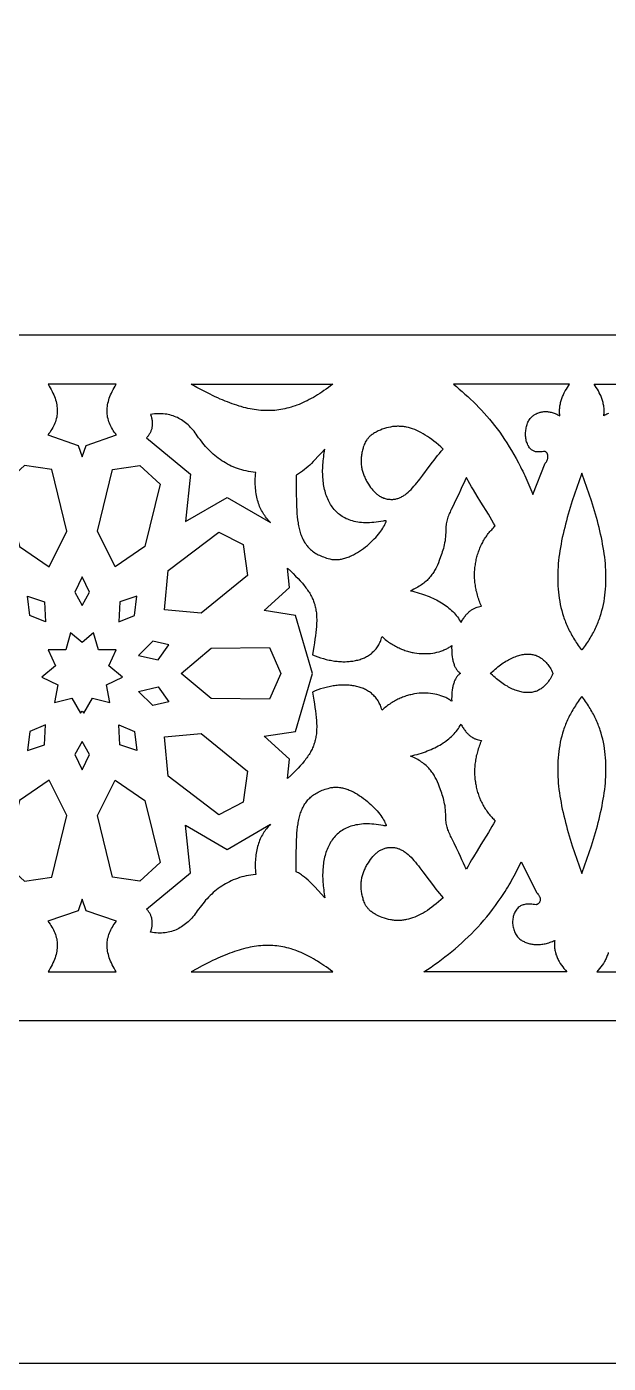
# Model space of a CAD drawing. Extents: x -580 to 580, y -400 to 400.
# Drawn here: x 402.9 to 462.3, y -400 to -263.5 of the extents above; entities that cross this region are included whole.
import ezdxf

# ---------------------------------------------------------------- set-up
doc = ezdxf.new("R2010")
doc.units = 0
doc.layers.add('LAYER_1', color=18, linetype='CONTINUOUS')
doc.layers.add('LAYER_2', color=174, linetype='CONTINUOUS')

msp = doc.modelspace()

# ---------------------------------------------------------------- linework, layer by layer
at = {"layer": 'LAYER_1'}
for points in [[(-580, -400), (580, -400), (580, 400), (-580, 400)], [(408.56, -307.46), (408.97, -306.3), (412.07, -305.22), (411.95, -305.07), (411.84, -304.92), (411.74, -304.77), (411.65, -304.62), (411.56, -304.47), (411.48, -304.32), (411.41, -304.17), (411.35, -304.02), (411.29, -303.87), (411.24, -303.71), (411.2, -303.56), (411.16, -303.41), (411.13, -303.25), (411.11, -303.1), (411.1, -302.94), (411.1, -302.78), (411.1, -302.62), (411.11, -302.46), (411.13, -302.3), (411.15, -302.14), (411.18, -301.98), (411.23, -301.81), (411.27, -301.64), (411.33, -301.47), (411.39, -301.3), (411.46, -301.13), (411.54, -300.95), (411.63, -300.77), (411.72, -300.59), (411.82, -300.41), (411.93, -300.23), (412.04, -300.04), (408.56, -300.04), (405.07, -300.04), (405.18, -300.23), (405.29, -300.41), (405.39, -300.59), (405.48, -300.77), (405.57, -300.95), (405.65, -301.13), (405.72, -301.3), (405.78, -301.47), (405.84, -301.64), (405.89, -301.81), (405.93, -301.98), (405.96, -302.14), (405.98, -302.3), (406, -302.46), (406.01, -302.62), (406.01, -302.78), (406.01, -302.94), (406, -303.1), (405.98, -303.25), (405.95, -303.41), (405.91, -303.56), (405.87, -303.71), (405.82, -303.87), (405.76, -304.02), (405.7, -304.17), (405.63, -304.32), (405.55, -304.47), (405.46, -304.62), (405.37, -304.77), (405.27, -304.92), (405.16, -305.07), (405.04, -305.22), (408.14, -306.3)], [(434.17, -300.04), (433.95, -300.21), (433.72, -300.38), (433.49, -300.54), (433.27, -300.69), (433.05, -300.84), (432.83, -300.98), (432.62, -301.12), (432.4, -301.25), (432.19, -301.38), (431.97, -301.5), (431.76, -301.61), (431.55, -301.72), (431.34, -301.82), (431.13, -301.92), (430.93, -302.01), (430.72, -302.1), (430.51, -302.18), (430.31, -302.26), (430.1, -302.33), (429.9, -302.39), (429.69, -302.45), (429.49, -302.5), (429.28, -302.55), (429.08, -302.59), (428.87, -302.63), (428.67, -302.66), (428.46, -302.69), (428.26, -302.71), (428.05, -302.73), (427.85, -302.74), (427.64, -302.74), (427.43, -302.74), (427.22, -302.74), (427.01, -302.73), (426.8, -302.71), (426.58, -302.69), (426.37, -302.66), (426.15, -302.63), (425.94, -302.59), (425.72, -302.55), (425.49, -302.51), (425.27, -302.45), (425.05, -302.4), (424.82, -302.33), (424.59, -302.27), (424.36, -302.19), (424.12, -302.12), (423.89, -302.03), (423.65, -301.95), (423.41, -301.85), (423.16, -301.76), (422.91, -301.65), (422.66, -301.55), (422.41, -301.43), (422.15, -301.32), (421.89, -301.19), (421.63, -301.07), (421.36, -300.93), (421.09, -300.8), (420.82, -300.66), (420.26, -300.36), (419.68, -300.04)], [(446.51, -300.04), (446.8, -300.28), (447.1, -300.53), (447.39, -300.78), (447.68, -301.04), (447.97, -301.3), (448.25, -301.56), (448.54, -301.84), (448.82, -302.12), (449.1, -302.4), (449.38, -302.7), (449.65, -303), (449.92, -303.3), (450.19, -303.62), (450.45, -303.94), (450.71, -304.27), (450.97, -304.61), (451.23, -304.95), (451.48, -305.31), (451.73, -305.67), (451.97, -306.04), (452.21, -306.43), (452.45, -306.82), (452.68, -307.22), (452.91, -307.63), (453.14, -308.05), (453.25, -308.26), (453.36, -308.48), (453.47, -308.7), (453.58, -308.92), (453.69, -309.14), (453.79, -309.37), (453.9, -309.6), (454, -309.83), (454.1, -310.07), (454.21, -310.31), (454.31, -310.55), (454.41, -310.79), (454.51, -311.04), (454.6, -311.29), (455.89, -308.11), (455.92, -308.08), (455.95, -308.04), (455.98, -307.99), (456.01, -307.95), (456.03, -307.91), (456.06, -307.86), (456.08, -307.82), (456.09, -307.78), (456.11, -307.73), (456.13, -307.68), (456.14, -307.64), (456.15, -307.59), (456.16, -307.55), (456.16, -307.5), (456.16, -307.46), (456.16, -307.41), (456.16, -307.37), (456.16, -307.33), (456.15, -307.29), (456.14, -307.25), (456.13, -307.21), (456.12, -307.17), (456.1, -307.13), (456.08, -307.1), (456.06, -307.06), (456.03, -307.03), (456, -307), (455.97, -306.98), (455.94, -306.95), (455.9, -306.93), (455.86, -306.91), (455.82, -306.9), (455.7, -306.92), (455.58, -306.94), (455.47, -306.95), (455.36, -306.96), (455.26, -306.96), (455.16, -306.96), (455.07, -306.95), (454.98, -306.94), (454.9, -306.93), (454.82, -306.9), (454.74, -306.88), (454.67, -306.85), (454.6, -306.81), (454.54, -306.77), (454.48, -306.73), (454.42, -306.68), (454.35, -306.6), (454.28, -306.52), (454.22, -306.44), (454.16, -306.34), (454.11, -306.25), (454.06, -306.14), (454.02, -306.04), (453.98, -305.93), (453.95, -305.82), (453.93, -305.7), (453.91, -305.58), (453.89, -305.46), (453.88, -305.34), (453.88, -305.22), (453.88, -305.1), (453.88, -304.97), (453.89, -304.85), (453.9, -304.73), (453.92, -304.61), (453.94, -304.49), (453.97, -304.37), (454, -304.25), (454.04, -304.14), (454.08, -304.03), (454.12, -303.93), (454.17, -303.82), (454.22, -303.73), (454.28, -303.64), (454.34, -303.55), (454.41, -303.47), (454.48, -303.39), (454.55, -303.33), (454.61, -303.27), (454.68, -303.22), (454.75, -303.17), (454.82, -303.13), (454.9, -303.09), (454.97, -303.05), (455.05, -303.01), (455.13, -302.98), (455.21, -302.95), (455.3, -302.92), (455.38, -302.9), (455.47, -302.88), (455.55, -302.87), (455.64, -302.85), (455.73, -302.84), (455.83, -302.84), (455.92, -302.84), (456.01, -302.84), (456.11, -302.84), (456.2, -302.85), (456.3, -302.86), (456.4, -302.88), (456.49, -302.9), (456.59, -302.92), (456.69, -302.95), (456.79, -302.98), (456.89, -303.02), (456.98, -303.06), (457.08, -303.1), (457.18, -303.15), (457.28, -303.2), (457.38, -303.26), (457.36, -303.14), (457.35, -303.03), (457.35, -302.92), (457.34, -302.8), (457.34, -302.69), (457.35, -302.58), (457.36, -302.47), (457.37, -302.36), (457.39, -302.25), (457.4, -302.14), (457.43, -302.03), (457.45, -301.92), (457.48, -301.82), (457.51, -301.71), (457.54, -301.61), (457.58, -301.5), (457.62, -301.4), (457.66, -301.3), (457.7, -301.2), (457.74, -301.1), (457.83, -300.91), (457.93, -300.73), (458.04, -300.54), (458.15, -300.37), (458.26, -300.2), (458.37, -300.04)], [(427.79, -314.15), (427.69, -314.04), (427.58, -313.93), (427.49, -313.82), (427.39, -313.7), (427.3, -313.58), (427.21, -313.46), (427.13, -313.33), (427.05, -313.2), (426.97, -313.07), (426.89, -312.94), (426.82, -312.8), (426.76, -312.66), (426.69, -312.51), (426.64, -312.36), (426.58, -312.21), (426.53, -312.05), (426.48, -311.89), (426.44, -311.73), (426.4, -311.56), (426.37, -311.39), (426.34, -311.22), (426.31, -311.04), (426.29, -310.86), (426.27, -310.67), (426.26, -310.48), (426.25, -310.29), (426.25, -310.09), (426.25, -309.89), (426.25, -309.68), (426.26, -309.47), (426.27, -309.26), (426.29, -309.04), (426.04, -309.01), (425.8, -308.98), (425.56, -308.94), (425.32, -308.89), (425.09, -308.84), (424.87, -308.78), (424.64, -308.71), (424.43, -308.64), (424.21, -308.56), (424, -308.48), (423.8, -308.39), (423.6, -308.29), (423.4, -308.19), (423.21, -308.08), (423.02, -307.97), (422.83, -307.85), (422.65, -307.73), (422.47, -307.6), (422.3, -307.46), (422.13, -307.32), (421.96, -307.18), (421.8, -307.03), (421.64, -306.88), (421.48, -306.72), (421.32, -306.56), (421.17, -306.39), (421.02, -306.22), (420.88, -306.05), (420.74, -305.87), (420.6, -305.68), (420.46, -305.5), (420.32, -305.3), (420.21, -305.15), (420.1, -305), (419.99, -304.85), (419.87, -304.71), (419.75, -304.58), (419.63, -304.45), (419.51, -304.32), (419.38, -304.2), (419.26, -304.09), (419.13, -303.98), (418.99, -303.88), (418.86, -303.78), (418.72, -303.69), (418.58, -303.61), (418.44, -303.53), (418.3, -303.45), (418.15, -303.39), (418, -303.32), (417.84, -303.27), (417.69, -303.22), (417.53, -303.18), (417.36, -303.14), (417.2, -303.11), (417.03, -303.09), (416.85, -303.07), (416.68, -303.06), (416.5, -303.05), (416.32, -303.06), (416.13, -303.06), (415.94, -303.08), (415.75, -303.1), (415.55, -303.13), (415.6, -303.31), (415.65, -303.48), (415.67, -303.56), (415.68, -303.65), (415.7, -303.73), (415.71, -303.81), (415.71, -303.89), (415.72, -303.97), (415.72, -304.05), (415.72, -304.13), (415.72, -304.21), (415.71, -304.28), (415.7, -304.36), (415.69, -304.43), (415.68, -304.51), (415.66, -304.58), (415.64, -304.65), (415.62, -304.72), (415.59, -304.8), (415.56, -304.86), (415.53, -304.93), (415.5, -305), (415.46, -305.07), (415.42, -305.13), (415.38, -305.2), (415.34, -305.26), (415.29, -305.33), (415.24, -305.39), (415.19, -305.45), (415.13, -305.51), (419.63, -309.21), (419.13, -314.06), (423.38, -311.6)], [(445.45, -306.66), (445.21, -306.44), (444.98, -306.24), (444.74, -306.04), (444.51, -305.86), (444.29, -305.68), (444.06, -305.52), (443.84, -305.37), (443.62, -305.23), (443.4, -305.1), (443.18, -304.98), (442.97, -304.87), (442.75, -304.77), (442.54, -304.68), (442.33, -304.6), (442.12, -304.53), (441.91, -304.47), (441.7, -304.42), (441.6, -304.4), (441.49, -304.39), (441.39, -304.37), (441.29, -304.36), (441.18, -304.35), (441.08, -304.34), (440.98, -304.34), (440.88, -304.33), (440.77, -304.33), (440.67, -304.34), (440.57, -304.34), (440.47, -304.35), (440.36, -304.36), (440.26, -304.37), (440.16, -304.39), (440.06, -304.41), (439.85, -304.45), (439.65, -304.5), (439.44, -304.57), (439.23, -304.64), (439.03, -304.72), (438.82, -304.81), (438.61, -304.92), (438.52, -304.97), (438.42, -305.02), (438.34, -305.07), (438.25, -305.13), (438.18, -305.18), (438.1, -305.24), (438.03, -305.3), (437.97, -305.36), (437.9, -305.42), (437.84, -305.48), (437.79, -305.54), (437.74, -305.6), (437.69, -305.66), (437.64, -305.72), (437.56, -305.84), (437.49, -305.97), (437.43, -306.09), (437.38, -306.21), (437.33, -306.33), (437.29, -306.45), (437.26, -306.56), (437.2, -306.78), (437.17, -306.9), (437.15, -307.02), (437.13, -307.14), (437.11, -307.26), (437.09, -307.37), (437.08, -307.49), (437.07, -307.6), (437.07, -307.72), (437.06, -307.83), (437.06, -307.94), (437.07, -308.06), (437.08, -308.17), (437.08, -308.28), (437.1, -308.39), (437.11, -308.5), (437.13, -308.6), (437.15, -308.71), (437.18, -308.82), (437.21, -308.92), (437.24, -309.03), (437.27, -309.13), (437.3, -309.24), (437.34, -309.34), (437.38, -309.44), (437.43, -309.54), (437.47, -309.65), (437.52, -309.75), (437.58, -309.85), (437.63, -309.95), (437.69, -310.04), (437.81, -310.24), (437.92, -310.41), (438.04, -310.57), (438.16, -310.72), (438.28, -310.87), (438.4, -311.01), (438.47, -311.07), (438.54, -311.14), (438.6, -311.2), (438.67, -311.25), (438.74, -311.31), (438.81, -311.36), (438.89, -311.41), (438.96, -311.46), (439.04, -311.51), (439.12, -311.55), (439.2, -311.59), (439.28, -311.62), (439.36, -311.66), (439.45, -311.69), (439.54, -311.71), (439.63, -311.74), (439.72, -311.76), (439.81, -311.77), (439.91, -311.78), (440, -311.79), (440.11, -311.8), (440.21, -311.8), (440.3, -311.8), (440.39, -311.79), (440.48, -311.78), (440.57, -311.76), (440.65, -311.75), (440.74, -311.72), (440.82, -311.7), (440.91, -311.67), (440.99, -311.64), (441.07, -311.6), (441.16, -311.56), (441.24, -311.52), (441.32, -311.47), (441.4, -311.42), (441.48, -311.37), (441.56, -311.32), (441.63, -311.26), (441.71, -311.2), (441.86, -311.07), (442.02, -310.93), (442.17, -310.78), (442.32, -310.62), (442.47, -310.46), (442.62, -310.28), (442.77, -310.1), (442.92, -309.91), (443.07, -309.72), (443.38, -309.31), (444.01, -308.45), (444.35, -308), (444.52, -307.78), (444.7, -307.55), (444.88, -307.33), (445.06, -307.1), (445.25, -306.88)], [(439.08, -314.06), (438.84, -314.1), (438.6, -314.13), (438.37, -314.15), (438.15, -314.17), (437.93, -314.19), (437.71, -314.19), (437.5, -314.19), (437.3, -314.18), (437.1, -314.17), (436.91, -314.15), (436.72, -314.12), (436.54, -314.09), (436.36, -314.05), (436.19, -314), (436.02, -313.95), (435.86, -313.9), (435.71, -313.83), (435.55, -313.77), (435.41, -313.69), (435.27, -313.62), (435.13, -313.53), (435, -313.45), (434.87, -313.35), (434.75, -313.26), (434.63, -313.15), (434.52, -313.05), (434.41, -312.93), (434.31, -312.82), (434.21, -312.7), (434.12, -312.57), (434.03, -312.45), (433.94, -312.31), (433.86, -312.18), (433.79, -312.04), (433.72, -311.9), (433.65, -311.75), (433.59, -311.6), (433.53, -311.44), (433.47, -311.29), (433.42, -311.13), (433.38, -310.97), (433.34, -310.8), (433.3, -310.63), (433.26, -310.46), (433.23, -310.29), (433.21, -310.11), (433.19, -309.93), (433.17, -309.75), (433.15, -309.57), (433.14, -309.39), (433.14, -309.2), (433.13, -309.01), (433.13, -308.82), (433.14, -308.63), (433.15, -308.44), (433.16, -308.24), (433.17, -308.05), (433.19, -307.85), (433.21, -307.66), (433.24, -307.46), (433.27, -307.26), (433.3, -307.06), (433.33, -306.86), (433.37, -306.66), (433.02, -307.03), (432.68, -307.4), (432.34, -307.77), (432.17, -307.94), (432, -308.12), (431.82, -308.29), (431.64, -308.45), (431.46, -308.61), (431.27, -308.76), (431.07, -308.91), (430.97, -308.98), (430.87, -309.05), (430.76, -309.12), (430.66, -309.18), (430.55, -309.25), (430.44, -309.31), (430.44, -311.01), (430.44, -311.41), (430.45, -311.8), (430.46, -312.18), (430.47, -312.54), (430.49, -312.89), (430.51, -313.24), (430.54, -313.57), (430.58, -313.89), (430.62, -314.19), (430.64, -314.34), (430.67, -314.49), (430.7, -314.64), (430.73, -314.78), (430.77, -314.92), (430.8, -315.05), (430.84, -315.18), (430.88, -315.31), (430.93, -315.44), (430.98, -315.56), (431.03, -315.69), (431.08, -315.8), (431.14, -315.92), (431.2, -316.03), (431.26, -316.14), (431.33, -316.25), (431.4, -316.35), (431.47, -316.46), (431.55, -316.55), (431.63, -316.65), (431.72, -316.74), (431.81, -316.83), (431.9, -316.92), (432, -317), (432.1, -317.08), (432.21, -317.16), (432.32, -317.24), (432.44, -317.31), (432.56, -317.38), (432.68, -317.45), (432.81, -317.51), (432.95, -317.57), (433.09, -317.63), (433.23, -317.68), (433.38, -317.74), (433.54, -317.79), (433.7, -317.83), (433.87, -317.88), (433.97, -317.9), (434.08, -317.92), (434.19, -317.93), (434.29, -317.94), (434.4, -317.95), (434.51, -317.95), (434.62, -317.94), (434.73, -317.94), (434.84, -317.92), (434.95, -317.91), (435.06, -317.89), (435.17, -317.86), (435.28, -317.84), (435.39, -317.81), (435.51, -317.77), (435.62, -317.74), (435.73, -317.7), (435.84, -317.65), (435.95, -317.61), (436.06, -317.56), (436.17, -317.51), (436.28, -317.45), (436.49, -317.34), (436.7, -317.21), (436.91, -317.08), (437.12, -316.94), (437.32, -316.8), (437.52, -316.65), (437.71, -316.49), (437.89, -316.33), (438.07, -316.17), (438.24, -316.01), (438.4, -315.84), (438.56, -315.68), (438.7, -315.51), (438.84, -315.35), (438.97, -315.19), (439.09, -315.04), (439.19, -314.89), (439.29, -314.74), (439.37, -314.6), (439.44, -314.47), (439.49, -314.35), (439.52, -314.28), (439.55, -314.23), (439.6, -314.13), (439.62, -314.09), (439.63, -314.06), (439.64, -314.04), (439.64, -314.03), (439.63, -314.02), (439.63, -314.01), (439.62, -314), (439.59, -313.99), (439.55, -313.99), (439.49, -313.99), (439.42, -314), (439.33, -314.01)], [(406.99, -315.05), (405.44, -308.75), (402.65, -308.35), (400.58, -310.26), (402.15, -316.6), (405.18, -318.67)], [(410.12, -315.05), (411.67, -308.75), (414.46, -308.35), (416.53, -310.26), (414.96, -316.6), (411.93, -318.67)], [(450.78, -314.5), (450.61, -314.21), (450.44, -313.92), (450.07, -313.32), (449.31, -312.08), (448.93, -311.46), (448.55, -310.83), (448.36, -310.52), (448.18, -310.21), (448, -309.89), (447.83, -309.58), (447.75, -309.74), (447.67, -309.89), (447.52, -310.2), (447.37, -310.52), (447.21, -310.87), (447.04, -311.26), (446.83, -311.71), (446.57, -312.23), (446.43, -312.52), (446.27, -312.84), (446.21, -312.96), (446.15, -313.09), (446.09, -313.21), (446.04, -313.34), (445.99, -313.48), (445.94, -313.61), (445.9, -313.74), (445.86, -313.88), (445.83, -314.01), (445.8, -314.15), (445.77, -314.28), (445.75, -314.41), (445.74, -314.55), (445.72, -314.68), (445.72, -314.81), (445.72, -314.94), (445.71, -315.18), (445.7, -315.41), (445.69, -315.63), (445.66, -315.84), (445.64, -316.04), (445.6, -316.24), (445.56, -316.43), (445.52, -316.62), (445.47, -316.8), (445.42, -316.98), (445.36, -317.16), (445.31, -317.33), (445.18, -317.68), (445.05, -318.03), (444.96, -318.27), (444.86, -318.5), (444.76, -318.73), (444.7, -318.84), (444.64, -318.95), (444.58, -319.06), (444.52, -319.16), (444.45, -319.27), (444.38, -319.37), (444.31, -319.48), (444.23, -319.58), (444.15, -319.68), (444.07, -319.78), (443.98, -319.88), (443.89, -319.97), (443.8, -320.07), (443.7, -320.16), (443.59, -320.25), (443.48, -320.34), (443.37, -320.42), (443.25, -320.51), (443.13, -320.59), (443, -320.67), (442.87, -320.75), (442.73, -320.83), (442.59, -320.91), (442.44, -320.98), (442.28, -321.05), (442.12, -321.12), (442.35, -321.17), (442.57, -321.23), (442.79, -321.3), (443.01, -321.36), (443.22, -321.43), (443.43, -321.5), (443.63, -321.57), (443.83, -321.64), (444.03, -321.72), (444.22, -321.8), (444.41, -321.89), (444.59, -321.97), (444.77, -322.06), (444.95, -322.16), (445.12, -322.25), (445.28, -322.35), (445.44, -322.45), (445.6, -322.56), (445.75, -322.67), (445.9, -322.78), (446.04, -322.89), (446.18, -323.01), (446.31, -323.13), (446.44, -323.26), (446.56, -323.38), (446.68, -323.52), (446.79, -323.65), (446.9, -323.79), (447.01, -323.93), (447.1, -324.08), (447.19, -324.23), (447.28, -324.38), (447.33, -324.28), (447.39, -324.18), (447.44, -324.09), (447.49, -324), (447.55, -323.92), (447.61, -323.83), (447.66, -323.75), (447.72, -323.68), (447.78, -323.6), (447.84, -323.53), (447.9, -323.47), (447.96, -323.4), (448.03, -323.34), (448.09, -323.29), (448.15, -323.23), (448.22, -323.18), (448.29, -323.13), (448.35, -323.09), (448.42, -323.04), (448.49, -323), (448.56, -322.96), (448.63, -322.93), (448.7, -322.9), (448.77, -322.86), (448.84, -322.84), (448.91, -322.81), (449.06, -322.77), (449.21, -322.73), (449.36, -322.71), (449.3, -322.56), (449.24, -322.42), (449.19, -322.28), (449.13, -322.14), (449.08, -321.99), (449.04, -321.85), (448.99, -321.71), (448.95, -321.57), (448.91, -321.42), (448.88, -321.28), (448.84, -321.14), (448.81, -321), (448.78, -320.85), (448.76, -320.71), (448.74, -320.57), (448.72, -320.43), (448.7, -320.28), (448.69, -320.14), (448.68, -320), (448.67, -319.86), (448.67, -319.72), (448.66, -319.58), (448.66, -319.44), (448.67, -319.3), (448.67, -319.16), (448.68, -319.02), (448.69, -318.88), (448.7, -318.75), (448.72, -318.61), (448.74, -318.48), (448.76, -318.34), (448.78, -318.21), (448.81, -318.07), (448.84, -317.94), (448.87, -317.81), (448.9, -317.68), (448.94, -317.55), (448.97, -317.42), (449.02, -317.29), (449.06, -317.16), (449.1, -317.04), (449.15, -316.91), (449.2, -316.79), (449.25, -316.66), (449.31, -316.54), (449.37, -316.42), (449.43, -316.3), (449.49, -316.19), (449.55, -316.07), (449.62, -315.95), (449.69, -315.84), (449.76, -315.73), (449.83, -315.62), (449.91, -315.51), (449.99, -315.4), (450.06, -315.29), (450.15, -315.19), (450.23, -315.09), (450.32, -314.99), (450.41, -314.89), (450.5, -314.79), (450.59, -314.69), (450.68, -314.6)], [(459.62, -327.13), (459.65, -327.16), (459.68, -327.13), (459.79, -326.99), (459.89, -326.85), (460, -326.7), (460.1, -326.56), (460.19, -326.42), (460.29, -326.27), (460.38, -326.13), (460.47, -325.98), (460.56, -325.83), (460.64, -325.69), (460.72, -325.54), (460.8, -325.39), (460.88, -325.25), (460.95, -325.1), (461.02, -324.95), (461.09, -324.8), (461.15, -324.65), (461.22, -324.5), (461.28, -324.35), (461.34, -324.2), (461.39, -324.05), (461.45, -323.9), (461.5, -323.75), (461.59, -323.45), (461.68, -323.14), (461.76, -322.83), (461.83, -322.52), (461.89, -322.21), (461.94, -321.9), (461.98, -321.59), (462.02, -321.27), (462.05, -320.95), (462.07, -320.63), (462.09, -320.31), (462.09, -319.99), (462.09, -319.67), (462.09, -319.34), (462.07, -319.02), (462.05, -318.69), (462.03, -318.36), (462, -318.03), (461.96, -317.7), (461.91, -317.37), (461.87, -317.04), (461.81, -316.7), (461.75, -316.37), (461.69, -316.03), (461.62, -315.69), (461.54, -315.36), (461.47, -315.02), (461.38, -314.68), (461.3, -314.34), (461.21, -314), (461.11, -313.66), (461.02, -313.32), (460.92, -312.98), (460.81, -312.64), (460.6, -311.96), (460.38, -311.28), (460.14, -310.6), (459.91, -309.92), (459.67, -309.24), (459.63, -309.13), (459.62, -309.13), (459.62, -309.13), (459.58, -309.24), (459.34, -309.92), (459.1, -310.6), (458.87, -311.28), (458.65, -311.96), (458.44, -312.64), (458.33, -312.98), (458.23, -313.32), (458.14, -313.66), (458.04, -314), (457.95, -314.34), (457.87, -314.68), (457.78, -315.02), (457.71, -315.36), (457.63, -315.69), (457.56, -316.03), (457.5, -316.37), (457.44, -316.7), (457.38, -317.04), (457.33, -317.37), (457.29, -317.7), (457.25, -318.03), (457.22, -318.36), (457.19, -318.69), (457.18, -319.02), (457.16, -319.34), (457.16, -319.67), (457.16, -319.99), (457.16, -320.31), (457.18, -320.63), (457.2, -320.95), (457.23, -321.27), (457.26, -321.59), (457.31, -321.9), (457.36, -322.21), (457.42, -322.52), (457.49, -322.83), (457.57, -323.14), (457.66, -323.45), (457.75, -323.75), (457.8, -323.9), (457.86, -324.05), (457.91, -324.2), (457.97, -324.35), (458.03, -324.5), (458.1, -324.65), (458.16, -324.8), (458.23, -324.95), (458.3, -325.1), (458.37, -325.25), (458.45, -325.39), (458.53, -325.54), (458.61, -325.69), (458.69, -325.83), (458.78, -325.98), (458.87, -326.13), (458.96, -326.27), (459.05, -326.42), (459.15, -326.56), (459.25, -326.7), (459.36, -326.85), (459.46, -326.99), (459.57, -327.13), (459.59, -327.16)], [(417.36, -319.06), (422.54, -315.14), (425.01, -316.41), (425.47, -319.56), (420.72, -323.42), (416.97, -323.07)], [(447.24, -329.56), (447.24, -329.56), (447.24, -329.57), (447.23, -329.57), (447.16, -329.61), (447.1, -329.66), (447.04, -329.71), (446.98, -329.76), (446.93, -329.82), (446.88, -329.88), (446.83, -329.95), (446.78, -330.01), (446.74, -330.08), (446.7, -330.16), (446.66, -330.24), (446.62, -330.32), (446.59, -330.4), (446.56, -330.48), (446.53, -330.57), (446.5, -330.66), (446.47, -330.76), (446.45, -330.85), (446.43, -330.95), (446.41, -331.05), (446.38, -331.26), (446.35, -331.47), (446.34, -331.7), (446.33, -331.93), (446.32, -332.16), (446.33, -332.4), (446.25, -332.35), (446.16, -332.29), (446.08, -332.24), (445.99, -332.19), (445.9, -332.14), (445.81, -332.09), (445.72, -332.04), (445.62, -332), (445.53, -331.96), (445.43, -331.92), (445.23, -331.84), (445.03, -331.78), (444.82, -331.72), (444.6, -331.67), (444.38, -331.64), (444.16, -331.61), (443.93, -331.59), (443.7, -331.57), (443.47, -331.57), (443.24, -331.58), (443, -331.6), (442.76, -331.62), (442.52, -331.66), (442.4, -331.68), (442.28, -331.71), (442.16, -331.74), (442.04, -331.77), (441.91, -331.8), (441.79, -331.83), (441.67, -331.87), (441.55, -331.91), (441.43, -331.95), (441.31, -332), (441.19, -332.05), (441.07, -332.1), (440.95, -332.16), (440.82, -332.21), (440.7, -332.27), (440.59, -332.33), (440.47, -332.4), (440.35, -332.47), (440.23, -332.54), (440.11, -332.61), (439.99, -332.69), (439.88, -332.77), (439.76, -332.85), (439.65, -332.94), (439.53, -333.03), (439.42, -333.12), (439.31, -333.21), (439.2, -333.31), (439.16, -333.18), (439.12, -333.06), (439.08, -332.94), (439.03, -332.82), (438.98, -332.71), (438.92, -332.59), (438.86, -332.49), (438.8, -332.38), (438.74, -332.28), (438.67, -332.18), (438.6, -332.09), (438.52, -332), (438.45, -331.91), (438.37, -331.83), (438.28, -331.75), (438.2, -331.67), (438.11, -331.6), (438.02, -331.53), (437.92, -331.46), (437.82, -331.4), (437.72, -331.34), (437.62, -331.28), (437.52, -331.22), (437.41, -331.17), (437.3, -331.12), (437.19, -331.08), (437.08, -331.04), (436.96, -331), (436.85, -330.96), (436.73, -330.93), (436.61, -330.9), (436.48, -330.87), (436.36, -330.85), (436.23, -330.83), (436.11, -330.81), (435.98, -330.79), (435.85, -330.78), (435.72, -330.77), (435.59, -330.76), (435.45, -330.76), (435.32, -330.76), (435.18, -330.76), (435.05, -330.76), (434.91, -330.77), (434.77, -330.78), (434.63, -330.79), (434.49, -330.81), (434.35, -330.83), (434.21, -330.85), (434.07, -330.87), (433.93, -330.9), (433.79, -330.93), (433.64, -330.96), (433.5, -330.99), (433.22, -331.07), (432.93, -331.15), (432.65, -331.25), (432.37, -331.35), (432.08, -331.47), (432.16, -331.89), (432.23, -332.29), (432.3, -332.68), (432.35, -333.04), (432.4, -333.4), (432.44, -333.73), (432.48, -334.06), (432.5, -334.37), (432.52, -334.66), (432.53, -334.95), (432.53, -335.09), (432.52, -335.23), (432.52, -335.36), (432.51, -335.49), (432.5, -335.62), (432.49, -335.75), (432.47, -335.88), (432.45, -336), (432.43, -336.12), (432.41, -336.25), (432.38, -336.37), (432.35, -336.48), (432.32, -336.6), (432.28, -336.72), (432.24, -336.83), (432.2, -336.95), (432.15, -337.06), (432.11, -337.17), (432.05, -337.29), (432, -337.4), (431.94, -337.51), (431.88, -337.62), (431.81, -337.74), (431.74, -337.85), (431.67, -337.96), (431.59, -338.07), (431.51, -338.19), (431.43, -338.3), (431.34, -338.42), (431.25, -338.53), (431.06, -338.77), (430.85, -339), (430.62, -339.25), (430.37, -339.5), (430.11, -339.76), (429.84, -340.02), (429.54, -340.3), (429.75, -338.33), (427.17, -335.98), (430.36, -335.48), (432.09, -329.56), (430.36, -323.64), (427.17, -323.15), (429.75, -320.79), (429.54, -318.83), (429.84, -319.1), (430.11, -319.37), (430.37, -319.63), (430.62, -319.88), (430.85, -320.12), (431.06, -320.36), (431.25, -320.59), (431.34, -320.71), (431.43, -320.82), (431.51, -320.94), (431.59, -321.05), (431.67, -321.16), (431.74, -321.28), (431.81, -321.39), (431.88, -321.5), (431.94, -321.61), (432, -321.73), (432.05, -321.84), (432.11, -321.95), (432.15, -322.07), (432.2, -322.18), (432.24, -322.29), (432.28, -322.41), (432.32, -322.53), (432.35, -322.64), (432.38, -322.76), (432.41, -322.88), (432.43, -323), (432.45, -323.13), (432.47, -323.25), (432.49, -323.38), (432.5, -323.5), (432.51, -323.63), (432.52, -323.77), (432.52, -323.9), (432.53, -324.04), (432.53, -324.18), (432.52, -324.46), (432.5, -324.76), (432.48, -325.07), (432.44, -325.39), (432.4, -325.73), (432.35, -326.08), (432.3, -326.45), (432.23, -326.84), (432.16, -327.24), (432.08, -327.66), (432.37, -327.77), (432.65, -327.88), (432.93, -327.97), (433.22, -328.06), (433.5, -328.13), (433.64, -328.17), (433.79, -328.2), (433.93, -328.23), (434.07, -328.25), (434.21, -328.28), (434.35, -328.3), (434.49, -328.32), (434.63, -328.33), (434.77, -328.34), (434.91, -328.35), (435.05, -328.36), (435.18, -328.37), (435.32, -328.37), (435.45, -328.37), (435.59, -328.36), (435.72, -328.36), (435.85, -328.35), (435.98, -328.33), (436.11, -328.32), (436.23, -328.3), (436.36, -328.28), (436.48, -328.26), (436.61, -328.23), (436.73, -328.2), (436.85, -328.17), (436.96, -328.13), (437.08, -328.09), (437.19, -328.05), (437.3, -328), (437.41, -327.96), (437.52, -327.9), (437.62, -327.85), (437.72, -327.79), (437.82, -327.73), (437.92, -327.67), (438.02, -327.6), (438.11, -327.53), (438.2, -327.45), (438.28, -327.38), (438.37, -327.3), (438.45, -327.21), (438.52, -327.13), (438.6, -327.04), (438.67, -326.94), (438.74, -326.84), (438.8, -326.74), (438.86, -326.64), (438.92, -326.53), (438.98, -326.42), (439.03, -326.31), (439.08, -326.19), (439.12, -326.07), (439.16, -325.94), (439.2, -325.81), (439.31, -325.91), (439.42, -326.01), (439.53, -326.1), (439.65, -326.19), (439.76, -326.27), (439.88, -326.36), (439.99, -326.44), (440.11, -326.51), (440.23, -326.59), (440.35, -326.66), (440.47, -326.73), (440.59, -326.79), (440.7, -326.85), (440.82, -326.91), (440.95, -326.97), (441.07, -327.03), (441.19, -327.08), (441.31, -327.13), (441.43, -327.17), (441.55, -327.22), (441.67, -327.26), (441.79, -327.29), (441.91, -327.33), (442.04, -327.36), (442.16, -327.39), (442.28, -327.42), (442.4, -327.44), (442.52, -327.47), (442.76, -327.5), (443, -327.53), (443.24, -327.55), (443.47, -327.55), (443.7, -327.55), (443.93, -327.54), (444.16, -327.52), (444.38, -327.49), (444.6, -327.45), (444.82, -327.4), (445.03, -327.35), (445.23, -327.28), (445.43, -327.21), (445.53, -327.17), (445.62, -327.13), (445.72, -327.08), (445.81, -327.04), (445.9, -326.99), (445.99, -326.94), (446.08, -326.89), (446.16, -326.84), (446.25, -326.78), (446.33, -326.72), (446.32, -326.96), (446.33, -327.2), (446.34, -327.43), (446.35, -327.65), (446.38, -327.87), (446.41, -328.08), (446.43, -328.18), (446.45, -328.27), (446.47, -328.37), (446.5, -328.46), (446.53, -328.55), (446.56, -328.64), (446.59, -328.73), (446.62, -328.81), (446.66, -328.89), (446.7, -328.97), (446.74, -329.04), (446.78, -329.11), (446.83, -329.18), (446.88, -329.25), (446.93, -329.31), (446.98, -329.36), (447.04, -329.42), (447.1, -329.47), (447.16, -329.51), (447.23, -329.56)], [(408.56, -322.62), (409.32, -321.26), (408.56, -319.72), (407.79, -321.26)], [(404.81, -324.29), (403.21, -323.65), (402.96, -321.69), (404.72, -322.27)], [(412.3, -324.29), (413.9, -323.65), (414.15, -321.69), (412.39, -322.27)], [(408.56, -333.41), (408.73, -333.64), (409.62, -332.08), (411.37, -332.52), (411.05, -330.74), (412.68, -329.96), (411.29, -328.8), (412.03, -327.15), (410.22, -327.16), (409.73, -325.42), (408.56, -326.42), (407.38, -325.42), (406.89, -327.16), (405.08, -327.15), (405.82, -328.8), (404.43, -329.96), (406.06, -330.74), (405.74, -332.52), (407.49, -332.08), (408.38, -333.64)], [(414.3, -327.73), (416.31, -328.19), (417.41, -326.65), (415.79, -326.29)], [(418.68, -329.56), (421.74, -326.99), (427.71, -326.91), (428.87, -329.56), (427.71, -332.21), (421.74, -332.13)], [(455.98, -330.68), (455.89, -330.77), (455.81, -330.85), (455.72, -330.93), (455.64, -331), (455.55, -331.07), (455.46, -331.13), (455.37, -331.19), (455.28, -331.24), (455.19, -331.29), (455.1, -331.33), (455.01, -331.37), (454.91, -331.4), (454.82, -331.43), (454.72, -331.46), (454.62, -331.48), (454.52, -331.5), (454.42, -331.52), (454.32, -331.53), (454.21, -331.53), (454.1, -331.53), (454, -331.53), (453.88, -331.52), (453.77, -331.51), (453.66, -331.5), (453.54, -331.48), (453.42, -331.45), (453.3, -331.43), (453.18, -331.39), (453.05, -331.35), (452.93, -331.31), (452.8, -331.26), (452.67, -331.21), (452.54, -331.16), (452.41, -331.09), (452.28, -331.03), (452.14, -330.96), (452.01, -330.88), (451.87, -330.8), (451.73, -330.72), (451.6, -330.63), (451.46, -330.53), (451.32, -330.43), (451.18, -330.33), (451.04, -330.22), (450.9, -330.11), (450.76, -329.99), (450.62, -329.87), (450.48, -329.74), (450.34, -329.61), (450.29, -329.56), (450.34, -329.51), (450.48, -329.38), (450.62, -329.26), (450.76, -329.13), (450.9, -329.02), (451.04, -328.9), (451.18, -328.8), (451.32, -328.69), (451.46, -328.59), (451.6, -328.5), (451.73, -328.41), (451.87, -328.33), (452.01, -328.24), (452.14, -328.17), (452.28, -328.1), (452.41, -328.03), (452.54, -327.97), (452.67, -327.91), (452.8, -327.86), (452.93, -327.82), (453.05, -327.77), (453.18, -327.73), (453.3, -327.7), (453.42, -327.67), (453.54, -327.65), (453.66, -327.63), (453.77, -327.61), (453.88, -327.6), (454, -327.6), (454.1, -327.59), (454.21, -327.6), (454.32, -327.6), (454.42, -327.61), (454.52, -327.63), (454.62, -327.64), (454.72, -327.67), (454.82, -327.69), (454.91, -327.72), (455.01, -327.76), (455.1, -327.8), (455.19, -327.84), (455.28, -327.89), (455.37, -327.94), (455.46, -328), (455.55, -328.06), (455.64, -328.13), (455.72, -328.2), (455.81, -328.28), (455.89, -328.36), (455.98, -328.45), (456.06, -328.55), (456.14, -328.65), (456.22, -328.75), (456.3, -328.87), (456.38, -328.99), (456.45, -329.11), (456.53, -329.25), (456.6, -329.39), (456.67, -329.53), (456.69, -329.56), (456.67, -329.59), (456.6, -329.74), (456.53, -329.88), (456.45, -330.01), (456.38, -330.14), (456.3, -330.26), (456.22, -330.37), (456.14, -330.48), (456.06, -330.58)], [(414.3, -331.4), (416.31, -330.94), (417.41, -332.48), (415.79, -332.84)], [(459.62, -349.99), (459.63, -350), (459.67, -349.89), (459.91, -349.21), (460.14, -348.53), (460.38, -347.85), (460.6, -347.17), (460.81, -346.48), (460.92, -346.14), (461.02, -345.8), (461.11, -345.46), (461.21, -345.12), (461.3, -344.79), (461.38, -344.45), (461.47, -344.11), (461.54, -343.77), (461.62, -343.43), (461.69, -343.1), (461.75, -342.76), (461.81, -342.42), (461.87, -342.09), (461.91, -341.76), (461.96, -341.43), (462, -341.09), (462.03, -340.76), (462.05, -340.44), (462.07, -340.11), (462.09, -339.78), (462.09, -339.46), (462.09, -339.13), (462.09, -338.81), (462.07, -338.49), (462.05, -338.17), (462.02, -337.86), (461.98, -337.54), (461.94, -337.23), (461.89, -336.91), (461.83, -336.6), (461.76, -336.29), (461.68, -335.99), (461.59, -335.68), (461.5, -335.37), (461.45, -335.22), (461.39, -335.07), (461.34, -334.92), (461.28, -334.77), (461.22, -334.62), (461.15, -334.47), (461.09, -334.32), (461.02, -334.18), (460.95, -334.03), (460.88, -333.88), (460.8, -333.73), (460.72, -333.59), (460.64, -333.44), (460.56, -333.29), (460.47, -333.15), (460.38, -333), (460.29, -332.86), (460.19, -332.71), (460.1, -332.57), (460, -332.42), (459.89, -332.28), (459.79, -332.14), (459.68, -331.99), (459.62, -331.93), (459.57, -331.99), (459.46, -332.14), (459.36, -332.28), (459.25, -332.42), (459.15, -332.57), (459.05, -332.71), (458.96, -332.86), (458.87, -333), (458.78, -333.15), (458.69, -333.29), (458.61, -333.44), (458.53, -333.59), (458.45, -333.73), (458.37, -333.88), (458.3, -334.03), (458.23, -334.18), (458.16, -334.32), (458.1, -334.47), (458.03, -334.62), (457.97, -334.77), (457.91, -334.92), (457.86, -335.07), (457.8, -335.22), (457.75, -335.37), (457.66, -335.68), (457.57, -335.99), (457.49, -336.29), (457.42, -336.6), (457.36, -336.91), (457.31, -337.23), (457.26, -337.54), (457.23, -337.86), (457.2, -338.17), (457.18, -338.49), (457.16, -338.81), (457.16, -339.13), (457.16, -339.46), (457.16, -339.78), (457.18, -340.11), (457.19, -340.44), (457.22, -340.76), (457.25, -341.09), (457.29, -341.43), (457.33, -341.76), (457.38, -342.09), (457.44, -342.42), (457.5, -342.76), (457.56, -343.1), (457.63, -343.43), (457.71, -343.77), (457.78, -344.11), (457.87, -344.45), (457.95, -344.79), (458.04, -345.12), (458.14, -345.46), (458.23, -345.8), (458.33, -346.14), (458.44, -346.48), (458.65, -347.17), (458.87, -347.85), (459.1, -348.53), (459.34, -349.21), (459.58, -349.89), (459.62, -350)], [(404.81, -334.83), (403.21, -335.48), (402.96, -337.43), (404.72, -336.85)], [(412.3, -334.83), (413.9, -335.48), (414.15, -337.43), (412.39, -336.85)], [(450.78, -344.62), (450.61, -344.91), (450.44, -345.21), (450.07, -345.81), (449.31, -347.04), (448.93, -347.67), (448.55, -348.29), (448.36, -348.61), (448.18, -348.92), (448, -349.23), (447.83, -349.55), (447.75, -349.39), (447.67, -349.24), (447.52, -348.93), (447.37, -348.61), (447.21, -348.26), (447.04, -347.87), (446.83, -347.42), (446.57, -346.9), (446.43, -346.61), (446.27, -346.29), (446.21, -346.17), (446.15, -346.04), (446.09, -345.91), (446.04, -345.78), (445.99, -345.65), (445.94, -345.52), (445.9, -345.38), (445.86, -345.25), (445.83, -345.12), (445.8, -344.98), (445.77, -344.85), (445.75, -344.71), (445.74, -344.58), (445.72, -344.44), (445.72, -344.31), (445.72, -344.18), (445.71, -343.95), (445.7, -343.72), (445.69, -343.5), (445.66, -343.29), (445.64, -343.09), (445.6, -342.89), (445.56, -342.7), (445.52, -342.51), (445.47, -342.33), (445.42, -342.15), (445.36, -341.97), (445.31, -341.79), (445.18, -341.45), (445.05, -341.09), (444.96, -340.86), (444.86, -340.63), (444.76, -340.4), (444.7, -340.29), (444.64, -340.18), (444.58, -340.07), (444.52, -339.96), (444.45, -339.86), (444.38, -339.75), (444.31, -339.65), (444.23, -339.55), (444.15, -339.45), (444.07, -339.35), (443.98, -339.25), (443.89, -339.15), (443.8, -339.06), (443.7, -338.97), (443.59, -338.88), (443.48, -338.79), (443.37, -338.7), (443.25, -338.62), (443.13, -338.53), (443, -338.45), (442.87, -338.37), (442.73, -338.3), (442.59, -338.22), (442.44, -338.15), (442.28, -338.08), (442.12, -338.01), (442.35, -337.95), (442.57, -337.89), (442.79, -337.83), (443.01, -337.77), (443.22, -337.7), (443.43, -337.63), (443.63, -337.56), (443.83, -337.48), (444.03, -337.4), (444.22, -337.32), (444.41, -337.24), (444.59, -337.15), (444.77, -337.06), (444.95, -336.97), (445.12, -336.88), (445.28, -336.78), (445.44, -336.67), (445.6, -336.57), (445.75, -336.46), (445.9, -336.35), (446.04, -336.23), (446.18, -336.12), (446.31, -336), (446.44, -335.87), (446.56, -335.74), (446.68, -335.61), (446.79, -335.48), (446.9, -335.34), (447.01, -335.19), (447.1, -335.05), (447.19, -334.9), (447.28, -334.75), (447.33, -334.85), (447.39, -334.94), (447.44, -335.04), (447.49, -335.13), (447.55, -335.21), (447.61, -335.29), (447.66, -335.37), (447.72, -335.45), (447.78, -335.52), (447.84, -335.59), (447.9, -335.66), (447.96, -335.72), (448.03, -335.78), (448.09, -335.84), (448.15, -335.89), (448.22, -335.95), (448.29, -336), (448.35, -336.04), (448.42, -336.08), (448.49, -336.13), (448.56, -336.16), (448.63, -336.2), (448.7, -336.23), (448.77, -336.26), (448.84, -336.29), (448.91, -336.32), (449.06, -336.36), (449.21, -336.39), (449.36, -336.42), (449.3, -336.56), (449.24, -336.7), (449.19, -336.85), (449.13, -336.99), (449.08, -337.13), (449.04, -337.27), (448.99, -337.42), (448.95, -337.56), (448.91, -337.7), (448.88, -337.85), (448.84, -337.99), (448.81, -338.13), (448.78, -338.27), (448.76, -338.42), (448.74, -338.56), (448.72, -338.7), (448.7, -338.84), (448.69, -338.98), (448.68, -339.13), (448.67, -339.27), (448.67, -339.41), (448.66, -339.55), (448.66, -339.69), (448.67, -339.83), (448.67, -339.97), (448.68, -340.1), (448.69, -340.24), (448.7, -340.38), (448.72, -340.52), (448.74, -340.65), (448.76, -340.79), (448.78, -340.92), (448.81, -341.05), (448.84, -341.19), (448.87, -341.32), (448.9, -341.45), (448.94, -341.58), (448.97, -341.71), (449.02, -341.84), (449.06, -341.96), (449.1, -342.09), (449.15, -342.22), (449.2, -342.34), (449.25, -342.46), (449.31, -342.58), (449.37, -342.7), (449.43, -342.82), (449.49, -342.94), (449.55, -343.06), (449.62, -343.17), (449.69, -343.29), (449.76, -343.4), (449.83, -343.51), (449.91, -343.62), (449.99, -343.73), (450.06, -343.83), (450.15, -343.94), (450.23, -344.04), (450.32, -344.14), (450.41, -344.24), (450.5, -344.34), (450.59, -344.43), (450.68, -344.53)], [(408.56, -339.4), (409.32, -337.86), (408.56, -336.51), (407.79, -337.86)], [(425.47, -339.56), (425.01, -342.71), (422.54, -343.99), (417.36, -340.07), (416.97, -336.05), (420.72, -335.71)], [(402.65, -350.78), (405.44, -350.38), (406.99, -344.07), (405.18, -340.46), (402.15, -342.53), (400.58, -348.86)], [(414.46, -350.78), (411.67, -350.38), (410.12, -344.07), (411.93, -340.46), (414.96, -342.53), (416.53, -348.86)], [(439.08, -345.07), (438.84, -345.03), (438.6, -345), (438.37, -344.97), (438.15, -344.95), (437.93, -344.94), (437.71, -344.94), (437.5, -344.94), (437.3, -344.94), (437.1, -344.96), (436.91, -344.98), (436.72, -345.01), (436.54, -345.04), (436.36, -345.08), (436.19, -345.12), (436.02, -345.17), (435.86, -345.23), (435.71, -345.29), (435.55, -345.36), (435.41, -345.43), (435.27, -345.51), (435.13, -345.59), (435, -345.68), (434.87, -345.77), (434.75, -345.87), (434.63, -345.97), (434.52, -346.08), (434.41, -346.19), (434.31, -346.31), (434.21, -346.43), (434.12, -346.55), (434.03, -346.68), (433.94, -346.81), (433.86, -346.95), (433.79, -347.09), (433.72, -347.23), (433.65, -347.38), (433.59, -347.53), (433.53, -347.68), (433.47, -347.84), (433.42, -348), (433.38, -348.16), (433.34, -348.33), (433.3, -348.49), (433.26, -348.67), (433.23, -348.84), (433.21, -349.01), (433.19, -349.19), (433.17, -349.37), (433.15, -349.56), (433.14, -349.74), (433.14, -349.93), (433.13, -350.11), (433.13, -350.3), (433.14, -350.5), (433.15, -350.69), (433.16, -350.88), (433.17, -351.08), (433.19, -351.27), (433.21, -351.47), (433.24, -351.67), (433.27, -351.87), (433.3, -352.07), (433.33, -352.27), (433.37, -352.47), (433.02, -352.09), (432.68, -351.72), (432.34, -351.36), (432.17, -351.18), (432, -351.01), (431.82, -350.84), (431.64, -350.67), (431.46, -350.52), (431.27, -350.36), (431.07, -350.22), (430.97, -350.14), (430.87, -350.08), (430.76, -350.01), (430.66, -349.94), (430.55, -349.88), (430.44, -349.82), (430.44, -348.11), (430.44, -347.72), (430.45, -347.33), (430.46, -346.95), (430.47, -346.59), (430.49, -346.23), (430.51, -345.89), (430.54, -345.56), (430.58, -345.24), (430.62, -344.93), (430.64, -344.78), (430.67, -344.64), (430.7, -344.49), (430.73, -344.35), (430.77, -344.21), (430.8, -344.08), (430.84, -343.94), (430.88, -343.81), (430.93, -343.69), (430.98, -343.56), (431.03, -343.44), (431.08, -343.32), (431.14, -343.21), (431.2, -343.09), (431.26, -342.98), (431.33, -342.88), (431.4, -342.77), (431.47, -342.67), (431.55, -342.57), (431.63, -342.48), (431.72, -342.38), (431.81, -342.3), (431.9, -342.21), (432, -342.12), (432.1, -342.04), (432.21, -341.96), (432.32, -341.89), (432.44, -341.82), (432.56, -341.75), (432.68, -341.68), (432.81, -341.62), (432.95, -341.56), (433.09, -341.5), (433.23, -341.44), (433.38, -341.39), (433.54, -341.34), (433.7, -341.3), (433.87, -341.25), (433.97, -341.23), (434.08, -341.21), (434.19, -341.2), (434.29, -341.19), (434.4, -341.18), (434.51, -341.18), (434.62, -341.18), (434.73, -341.19), (434.84, -341.2), (434.95, -341.22), (435.06, -341.24), (435.17, -341.26), (435.28, -341.29), (435.39, -341.32), (435.51, -341.35), (435.62, -341.39), (435.73, -341.43), (435.84, -341.47), (435.95, -341.52), (436.06, -341.57), (436.17, -341.62), (436.28, -341.67), (436.49, -341.79), (436.7, -341.91), (436.91, -342.05), (437.12, -342.18), (437.32, -342.33), (437.52, -342.48), (437.71, -342.64), (437.89, -342.8), (438.07, -342.96), (438.24, -343.12), (438.4, -343.29), (438.56, -343.45), (438.7, -343.61), (438.84, -343.78), (438.97, -343.93), (439.09, -344.09), (439.19, -344.24), (439.29, -344.38), (439.37, -344.52), (439.44, -344.66), (439.49, -344.78), (439.52, -344.84), (439.55, -344.9), (439.6, -344.99), (439.62, -345.03), (439.63, -345.06), (439.64, -345.09), (439.64, -345.1), (439.63, -345.11), (439.63, -345.12), (439.62, -345.12), (439.59, -345.13), (439.55, -345.14), (439.49, -345.13), (439.42, -345.13), (439.33, -345.11)], [(427.79, -344.97), (427.69, -345.08), (427.58, -345.19), (427.49, -345.31), (427.39, -345.42), (427.3, -345.54), (427.21, -345.67), (427.13, -345.79), (427.05, -345.92), (426.97, -346.05), (426.89, -346.19), (426.82, -346.33), (426.76, -346.47), (426.69, -346.62), (426.64, -346.77), (426.58, -346.92), (426.53, -347.08), (426.48, -347.24), (426.44, -347.4), (426.4, -347.57), (426.37, -347.74), (426.34, -347.91), (426.31, -348.09), (426.29, -348.27), (426.27, -348.46), (426.26, -348.65), (426.25, -348.84), (426.25, -349.04), (426.25, -349.24), (426.25, -349.45), (426.26, -349.66), (426.27, -349.87), (426.29, -350.09), (426.04, -350.12), (425.8, -350.15), (425.56, -350.19), (425.32, -350.24), (425.09, -350.29), (424.87, -350.35), (424.64, -350.42), (424.43, -350.49), (424.21, -350.57), (424, -350.65), (423.8, -350.74), (423.6, -350.84), (423.4, -350.94), (423.21, -351.05), (423.02, -351.16), (422.83, -351.28), (422.65, -351.4), (422.47, -351.53), (422.3, -351.66), (422.13, -351.8), (421.96, -351.95), (421.8, -352.09), (421.64, -352.25), (421.48, -352.41), (421.32, -352.57), (421.17, -352.73), (421.02, -352.91), (420.88, -353.08), (420.74, -353.26), (420.6, -353.44), (420.46, -353.63), (420.32, -353.82), (420.21, -353.98), (420.1, -354.13), (419.99, -354.28), (419.87, -354.42), (419.75, -354.55), (419.63, -354.68), (419.51, -354.81), (419.38, -354.93), (419.26, -355.04), (419.13, -355.15), (418.99, -355.25), (418.86, -355.35), (418.72, -355.44), (418.58, -355.52), (418.44, -355.6), (418.3, -355.67), (418.15, -355.74), (418, -355.8), (417.84, -355.86), (417.69, -355.91), (417.53, -355.95), (417.36, -355.99), (417.2, -356.02), (417.03, -356.04), (416.85, -356.06), (416.68, -356.07), (416.5, -356.07), (416.32, -356.07), (416.13, -356.06), (415.94, -356.05), (415.75, -356.03), (415.55, -356), (415.6, -355.82), (415.65, -355.65), (415.67, -355.56), (415.68, -355.48), (415.7, -355.4), (415.71, -355.32), (415.71, -355.23), (415.72, -355.15), (415.72, -355.08), (415.72, -355), (415.72, -354.92), (415.71, -354.84), (415.7, -354.77), (415.69, -354.69), (415.68, -354.62), (415.66, -354.55), (415.64, -354.47), (415.62, -354.4), (415.59, -354.33), (415.56, -354.26), (415.53, -354.19), (415.5, -354.13), (415.46, -354.06), (415.42, -353.99), (415.38, -353.93), (415.34, -353.86), (415.29, -353.8), (415.24, -353.74), (415.19, -353.68), (415.13, -353.62), (419.63, -349.91), (419.13, -345.06), (423.38, -347.53)], [(445.45, -352.47), (445.21, -352.69), (444.98, -352.89), (444.74, -353.09), (444.51, -353.27), (444.29, -353.44), (444.06, -353.61), (443.84, -353.76), (443.62, -353.9), (443.4, -354.03), (443.18, -354.15), (442.97, -354.26), (442.75, -354.36), (442.54, -354.45), (442.33, -354.53), (442.12, -354.6), (441.91, -354.66), (441.7, -354.7), (441.6, -354.72), (441.49, -354.74), (441.39, -354.76), (441.29, -354.77), (441.18, -354.78), (441.08, -354.79), (440.98, -354.79), (440.88, -354.79), (440.77, -354.79), (440.67, -354.79), (440.57, -354.78), (440.47, -354.78), (440.36, -354.77), (440.26, -354.75), (440.16, -354.74), (440.06, -354.72), (439.85, -354.68), (439.65, -354.62), (439.44, -354.56), (439.23, -354.49), (439.03, -354.41), (438.82, -354.31), (438.61, -354.21), (438.52, -354.16), (438.42, -354.11), (438.34, -354.05), (438.25, -354), (438.18, -353.94), (438.1, -353.89), (438.03, -353.83), (437.97, -353.77), (437.9, -353.71), (437.84, -353.65), (437.79, -353.59), (437.74, -353.53), (437.69, -353.47), (437.64, -353.41), (437.56, -353.28), (437.49, -353.16), (437.43, -353.04), (437.38, -352.92), (437.33, -352.79), (437.29, -352.68), (437.26, -352.56), (437.2, -352.34), (437.17, -352.22), (437.15, -352.1), (437.13, -351.99), (437.11, -351.87), (437.09, -351.75), (437.08, -351.64), (437.07, -351.52), (437.07, -351.41), (437.06, -351.29), (437.06, -351.18), (437.07, -351.07), (437.08, -350.96), (437.08, -350.85), (437.1, -350.74), (437.11, -350.63), (437.13, -350.52), (437.15, -350.42), (437.18, -350.31), (437.21, -350.2), (437.24, -350.1), (437.27, -349.99), (437.3, -349.89), (437.34, -349.79), (437.38, -349.68), (437.43, -349.58), (437.47, -349.48), (437.52, -349.38), (437.58, -349.28), (437.63, -349.18), (437.69, -349.08), (437.81, -348.89), (437.92, -348.72), (438.04, -348.56), (438.16, -348.4), (438.28, -348.26), (438.4, -348.12), (438.47, -348.05), (438.54, -347.99), (438.6, -347.93), (438.67, -347.87), (438.74, -347.82), (438.81, -347.76), (438.89, -347.71), (438.96, -347.66), (439.04, -347.62), (439.12, -347.58), (439.2, -347.54), (439.28, -347.5), (439.36, -347.47), (439.45, -347.44), (439.54, -347.41), (439.63, -347.39), (439.72, -347.37), (439.81, -347.35), (439.91, -347.34), (440, -347.33), (440.11, -347.33), (440.21, -347.33), (440.3, -347.33), (440.39, -347.34), (440.48, -347.35), (440.57, -347.36), (440.65, -347.38), (440.74, -347.4), (440.82, -347.43), (440.91, -347.46), (440.99, -347.49), (441.07, -347.53), (441.16, -347.57), (441.24, -347.61), (441.32, -347.65), (441.4, -347.7), (441.48, -347.75), (441.56, -347.81), (441.63, -347.87), (441.71, -347.93), (441.86, -348.06), (442.02, -348.2), (442.17, -348.34), (442.32, -348.5), (442.47, -348.67), (442.62, -348.84), (442.77, -349.03), (442.92, -349.21), (443.07, -349.41), (443.38, -349.82), (444.01, -350.68), (444.35, -351.13), (444.52, -351.35), (444.7, -351.58), (444.88, -351.8), (445.06, -352.03), (445.25, -352.25)], [(443.48, -360.04), (443.85, -359.8), (444.21, -359.55), (444.57, -359.3), (444.93, -359.05), (445.28, -358.78), (445.63, -358.52), (445.98, -358.24), (446.33, -357.96), (446.67, -357.68), (447.01, -357.38), (447.35, -357.08), (447.68, -356.78), (448.01, -356.46), (448.34, -356.14), (448.66, -355.81), (448.98, -355.47), (449.29, -355.13), (449.6, -354.77), (449.91, -354.41), (450.21, -354.04), (450.5, -353.66), (450.8, -353.26), (451.08, -352.86), (451.37, -352.45), (451.64, -352.03), (451.78, -351.82), (451.92, -351.6), (452.05, -351.38), (452.19, -351.16), (452.32, -350.94), (452.45, -350.71), (452.58, -350.48), (452.71, -350.25), (452.83, -350.01), (452.96, -349.77), (453.08, -349.53), (453.2, -349.29), (453.33, -349.04), (453.44, -348.79), (455.03, -351.97), (455.07, -352.01), (455.11, -352.05), (455.14, -352.09), (455.17, -352.13), (455.2, -352.17), (455.23, -352.22), (455.26, -352.26), (455.28, -352.31), (455.3, -352.35), (455.32, -352.4), (455.33, -352.44), (455.35, -352.49), (455.36, -352.53), (455.36, -352.58), (455.37, -352.62), (455.37, -352.67), (455.36, -352.71), (455.36, -352.75), (455.35, -352.79), (455.34, -352.84), (455.32, -352.87), (455.31, -352.91), (455.29, -352.95), (455.26, -352.98), (455.23, -353.02), (455.2, -353.05), (455.17, -353.08), (455.13, -353.1), (455.09, -353.13), (455.05, -353.15), (455, -353.17), (454.95, -353.19), (454.8, -353.16), (454.65, -353.15), (454.51, -353.13), (454.38, -353.12), (454.26, -353.12), (454.14, -353.12), (454.02, -353.13), (453.91, -353.14), (453.81, -353.16), (453.71, -353.18), (453.62, -353.2), (453.53, -353.23), (453.44, -353.27), (453.37, -353.31), (453.29, -353.35), (453.22, -353.4), (453.13, -353.48), (453.05, -353.56), (452.97, -353.65), (452.9, -353.74), (452.84, -353.84), (452.78, -353.94), (452.73, -354.04), (452.68, -354.15), (452.65, -354.27), (452.61, -354.38), (452.59, -354.5), (452.57, -354.62), (452.56, -354.74), (452.55, -354.86), (452.55, -354.99), (452.55, -355.11), (452.57, -355.23), (452.58, -355.35), (452.6, -355.48), (452.63, -355.59), (452.67, -355.71), (452.7, -355.83), (452.75, -355.94), (452.8, -356.05), (452.85, -356.16), (452.91, -356.26), (452.98, -356.35), (453.05, -356.45), (453.12, -356.53), (453.2, -356.61), (453.29, -356.69), (453.38, -356.76), (453.46, -356.81), (453.54, -356.86), (453.63, -356.91), (453.72, -356.95), (453.81, -356.99), (453.9, -357.03), (454, -357.07), (454.09, -357.1), (454.2, -357.13), (454.3, -357.16), (454.4, -357.18), (454.51, -357.2), (454.62, -357.21), (454.73, -357.23), (454.84, -357.24), (454.95, -357.24), (455.06, -357.24), (455.18, -357.24), (455.3, -357.24), (455.41, -357.23), (455.53, -357.22), (455.65, -357.2), (455.77, -357.18), (455.89, -357.16), (456.01, -357.13), (456.13, -357.1), (456.25, -357.06), (456.38, -357.02), (456.5, -356.98), (456.62, -356.93), (456.74, -356.88), (456.86, -356.82), (456.84, -356.94), (456.83, -357.05), (456.82, -357.17), (456.82, -357.28), (456.82, -357.39), (456.82, -357.5), (456.84, -357.61), (456.85, -357.72), (456.87, -357.83), (456.89, -357.94), (456.92, -358.05), (456.95, -358.16), (456.98, -358.26), (457.02, -358.37), (457.06, -358.47), (457.11, -358.58), (457.15, -358.68), (457.2, -358.78), (457.25, -358.88), (457.31, -358.98), (457.42, -359.17), (457.54, -359.36), (457.67, -359.54), (457.8, -359.71), (457.94, -359.88), (458.08, -360.04)], [(408.56, -360.04), (412.04, -360.04), (411.93, -359.85), (411.82, -359.67), (411.72, -359.49), (411.63, -359.31), (411.54, -359.13), (411.46, -358.95), (411.39, -358.78), (411.33, -358.61), (411.27, -358.44), (411.23, -358.27), (411.18, -358.11), (411.15, -357.94), (411.13, -357.78), (411.11, -357.62), (411.1, -357.46), (411.1, -357.3), (411.1, -357.14), (411.11, -356.98), (411.13, -356.83), (411.16, -356.67), (411.2, -356.52), (411.24, -356.37), (411.29, -356.22), (411.35, -356.06), (411.41, -355.91), (411.48, -355.76), (411.56, -355.61), (411.65, -355.46), (411.74, -355.31), (411.84, -355.16), (411.95, -355.01), (412.07, -354.86), (408.97, -353.79), (408.56, -352.62), (408.14, -353.79), (405.04, -354.86), (405.16, -355.01), (405.27, -355.16), (405.37, -355.31), (405.46, -355.46), (405.55, -355.61), (405.63, -355.76), (405.7, -355.91), (405.76, -356.06), (405.82, -356.22), (405.87, -356.37), (405.91, -356.52), (405.95, -356.67), (405.98, -356.83), (406, -356.98), (406.01, -357.14), (406.01, -357.3), (406.01, -357.46), (406, -357.62), (405.98, -357.78), (405.96, -357.94), (405.93, -358.11), (405.89, -358.27), (405.84, -358.44), (405.78, -358.61), (405.72, -358.78), (405.65, -358.95), (405.57, -359.13), (405.48, -359.31), (405.39, -359.49), (405.29, -359.67), (405.18, -359.85), (405.07, -360.04)], [(434.17, -360.04), (433.95, -359.87), (433.72, -359.7), (433.49, -359.54), (433.27, -359.39), (433.05, -359.24), (432.83, -359.1), (432.62, -358.96), (432.4, -358.83), (432.19, -358.7), (431.97, -358.58), (431.76, -358.47), (431.55, -358.36), (431.34, -358.26), (431.13, -358.16), (430.93, -358.07), (430.72, -357.98), (430.51, -357.9), (430.31, -357.83), (430.1, -357.76), (429.9, -357.69), (429.69, -357.63), (429.49, -357.58), (429.28, -357.53), (429.08, -357.49), (428.87, -357.45), (428.67, -357.42), (428.46, -357.39), (428.26, -357.37), (428.05, -357.36), (427.85, -357.34), (427.64, -357.34), (427.43, -357.34), (427.22, -357.35), (427.01, -357.36), (426.8, -357.37), (426.58, -357.39), (426.37, -357.42), (426.15, -357.45), (425.94, -357.49), (425.72, -357.53), (425.49, -357.58), (425.27, -357.63), (425.05, -357.69), (424.82, -357.75), (424.59, -357.82), (424.36, -357.89), (424.12, -357.97), (423.89, -358.05), (423.65, -358.14), (423.41, -358.23), (423.16, -358.33), (422.91, -358.43), (422.66, -358.54), (422.41, -358.65), (422.15, -358.77), (421.89, -358.89), (421.63, -359.01), (421.36, -359.15), (421.09, -359.28), (420.82, -359.43), (420.26, -359.72), (419.68, -360.04)]]:
    msp.add_lwpolyline(points, close=True, dxfattribs=at)
for points in [[(462.36, -303.02), (462.26, -303.06), (462.17, -303.1), (462.07, -303.15), (461.97, -303.2), (461.87, -303.26), (461.88, -303.14), (461.9, -303.03), (461.9, -302.92), (461.91, -302.8), (461.9, -302.69), (461.9, -302.58), (461.89, -302.47), (461.88, -302.36), (461.86, -302.25), (461.84, -302.14), (461.82, -302.03), (461.8, -301.92), (461.77, -301.82), (461.74, -301.71), (461.71, -301.61), (461.67, -301.5), (461.63, -301.4), (461.59, -301.3), (461.55, -301.2), (461.51, -301.1), (461.41, -300.91), (461.32, -300.73), (461.21, -300.54), (461.1, -300.37), (460.99, -300.2), (460.88, -300.04), (472.74, -300.04)], [(462.33, -358.05), (462.3, -358.16), (462.27, -358.26), (462.23, -358.37), (462.19, -358.47), (462.14, -358.58), (462.1, -358.68), (462.05, -358.78), (462, -358.88), (461.94, -358.98), (461.83, -359.17), (461.71, -359.36), (461.58, -359.54), (461.44, -359.71), (461.31, -359.88), (461.17, -360.04), (475.77, -360.04)]]:
    msp.add_lwpolyline(points, dxfattribs=at)
at = {"layer": 'LAYER_2'}
for points in [[(-545, 365), (-545, -365), (545, -365), (545, 365)], [(475, 295), (-475, 295), (-475, -295), (475, -295)]]:
    msp.add_lwpolyline(points, close=True, dxfattribs=at)

doc.saveas('drawing.dxf')
